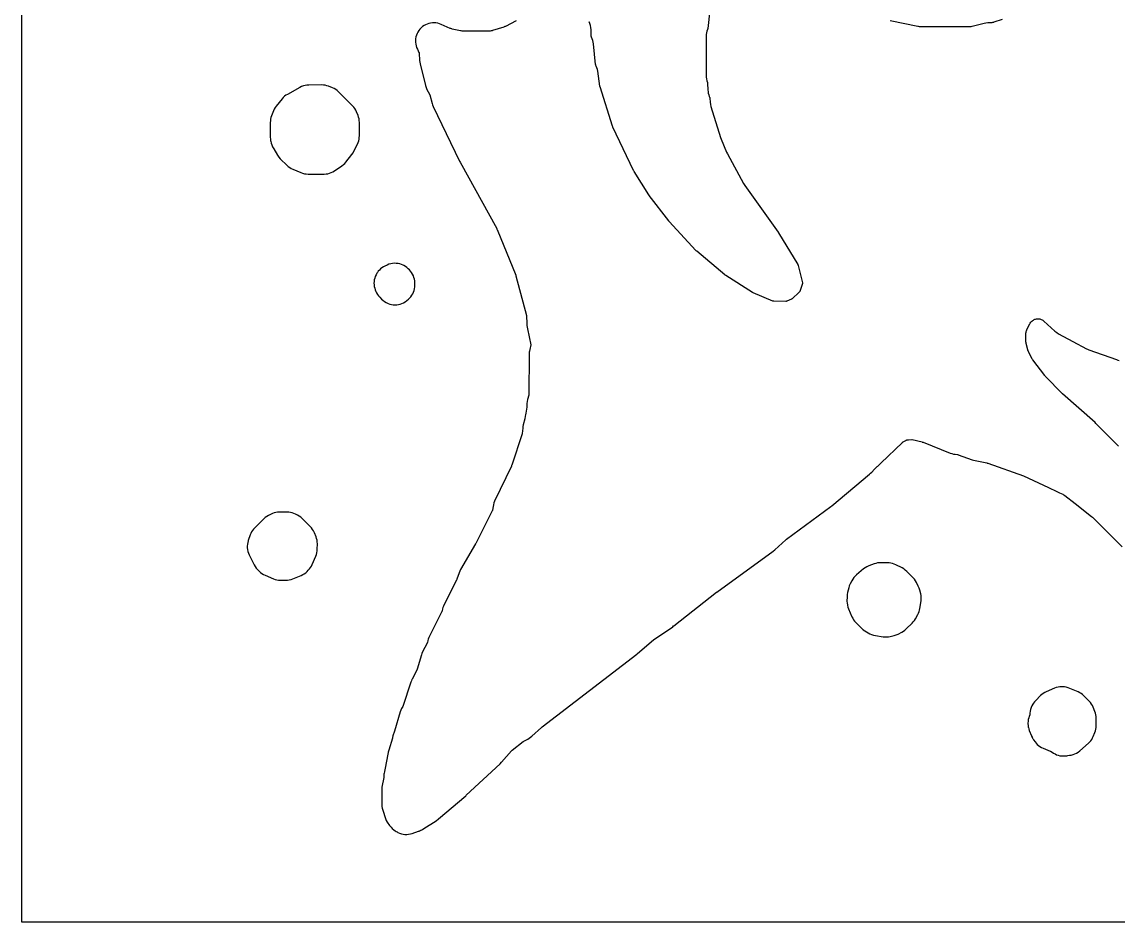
# Model space of a CAD drawing. Header units: millimetres. Extents: x 0 to 300, y 0 to 300.
# Drawn here: x 0 to 150.1, y 0 to 123.3 of the extents above; entities that cross this region are included whole.
import ezdxf

# ---------------------------------------------------------------- set-up
doc = ezdxf.new("R2010")
doc.units = ezdxf.units.MM
doc.layers.add('CUT', color=7, linetype='CONTINUOUS')

msp = doc.modelspace()

# ---------------------------------------------------------------- linework, layer by layer
at = {"layer": 'CUT'}
for points in [[(300, 299.9386), (300, 0.0614), (299.9971, 0.0029), (299.9386, 0), (0.0614, 0), (0.0029, 0.0029), (0, 0.0614), (0, 299.9386), (0.0029, 299.9971), (0.0614, 300), (299.9386, 300), (299.9971, 299.9971)], [(34.0675, 107.0108), (34.0734, 106.9886), (34.0762, 106.9712), (34.1447, 106.7185), (34.2311, 106.4553), (34.3393, 106.1812), (34.4791, 105.9217), (34.4823, 105.9165), (35.0252, 105.0369), (35.1938, 104.7966), (35.3894, 104.5777), (36.3084, 103.6634), (36.4859, 103.503), (36.6779, 103.3602), (36.8827, 103.2365), (37.0984, 103.133), (38.21, 102.6631), (38.4458, 102.5771), (38.6891, 102.5152), (38.9373, 102.478), (39.1881, 102.4659), (41.3985, 102.4701), (41.647, 102.483), (41.8929, 102.5205), (42.134, 102.5822), (42.3676, 102.6676), (42.5917, 102.7758), (42.8039, 102.9058), (43.8247, 103.6031), (44.0264, 103.7564), (44.2116, 103.9294), (44.3783, 104.1203), (45.2007, 105.1641), (45.3517, 105.3778), (45.4794, 105.6061), (45.9584, 106.578), (46.0501, 106.7879), (46.1223, 107.0054), (46.1742, 107.2285), (46.2055, 107.4554), (46.2159, 107.6843), (46.2151, 109.5469), (46.2033, 109.7885), (46.1682, 110.0279), (46.1101, 110.2628), (46.0295, 110.4909), (45.8176, 111.01), (45.7119, 111.2358), (45.5843, 111.4501), (45.4359, 111.6505), (45.2683, 111.8352), (43.3681, 113.7298), (43.179, 113.9001), (42.9735, 114.0503), (42.7539, 114.1788), (42.5223, 114.2843), (41.9904, 114.4946), (41.7662, 114.5712), (41.5357, 114.6262), (41.301, 114.6592), (41.0643, 114.6698), (39.2959, 114.6649), (39.043, 114.6514), (38.7928, 114.6124), (38.5478, 114.5482), (38.3106, 114.4596), (38.0835, 114.3475), (36.3667, 113.3884), (36.1641, 113.2622), (35.9745, 113.1173), (35.7996, 112.9549), (35.6409, 112.7766), (34.8414, 111.7865), (34.6919, 111.5808), (34.564, 111.3609), (34.4592, 111.1292), (34.1871, 110.4359), (34.1859, 110.4327), (34.1107, 110.2113), (34.0566, 109.9838), (34.0239, 109.7523), (34.013, 109.5188), (34.0135, 107.527), (34.0271, 107.2675)], [(51.5752, 84.6025), (51.8063, 84.6565), (52.0312, 84.7322), (52.2479, 84.8288), (52.2738, 84.8419), (52.5083, 84.9765), (52.7269, 85.1356), (52.927, 85.3174), (53.0856, 85.478), (53.249, 85.6606), (53.3938, 85.8583), (53.5186, 86.0693), (53.6221, 86.2915), (53.7033, 86.5227), (53.7615, 86.7608), (53.7961, 87.0034), (53.8068, 87.2483), (53.805, 87.579), (53.7916, 87.8243), (53.7542, 88.0672), (53.6931, 88.3052), (53.609, 88.536), (53.5026, 88.7575), (53.375, 88.9675), (53.2273, 89.1639), (53.0612, 89.3449), (52.9136, 89.4905), (52.7234, 89.66), (52.5169, 89.8092), (52.2963, 89.9367), (52.2294, 89.9709), (51.9984, 90.0747), (51.7582, 90.1546), (51.5111, 90.2097), (51.2597, 90.2396), (51.0065, 90.2439), (50.7543, 90.2226), (50.5054, 90.1759), (50.2626, 90.1042), (50.0283, 90.0084), (49.7093, 89.8586), (49.5052, 89.7511), (49.3119, 89.6251), (49.131, 89.482), (48.9641, 89.3227), (48.8126, 89.1487), (48.6778, 88.9616), (48.6231, 88.8776), (48.5023, 88.6717), (48.4018, 88.4553), (48.3224, 88.2302), (48.2648, 87.9986), (48.2295, 87.7625), (48.2169, 87.5242), (48.2271, 87.2857), (48.26, 87.0493), (48.3153, 86.8171), (48.3925, 86.5913), (48.4908, 86.3738), (48.5736, 86.2118), (48.7004, 85.992), (48.8489, 85.7862), (49.0174, 85.5965), (49.26, 85.3499), (49.4511, 85.1748), (49.6593, 85.0204), (49.8824, 84.8884), (49.9625, 84.8465), (50.1776, 84.7465), (50.4013, 84.6673), (50.6315, 84.6098), (50.8661, 84.5743), (51.103, 84.5612), (51.3401, 84.5706)], [(32.8773, 47.7478), (33.0817, 47.6221), (33.2972, 47.5165), (34.4345, 47.0256), (34.6695, 46.9379), (34.912, 46.8741), (35.1597, 46.835), (35.4101, 46.8209), (36.1207, 46.8166), (36.3737, 46.8279), (36.6242, 46.8647), (36.8697, 46.9267), (37.1078, 47.0132), (38.2598, 47.4993), (38.4739, 47.6018), (38.6773, 47.7242), (38.8681, 47.8653), (39.0447, 48.0239), (39.2222, 48.1992), (39.3846, 48.3758), (39.5294, 48.5672), (39.6551, 48.7716), (39.7607, 48.9871), (40.2516, 50.1245), (40.3393, 50.3594), (40.4031, 50.602), (40.4422, 50.8497), (40.4563, 51.1), (40.4608, 51.8349), (40.4506, 52.0763), (40.4171, 52.3156), (40.3607, 52.5505), (40.2819, 52.7788), (40.0563, 53.3428), (39.9497, 53.5743), (39.8201, 53.7937), (39.6688, 53.9988), (39.4974, 54.1874), (38.3925, 55.2856), (38.189, 55.4668), (37.967, 55.6249), (37.7291, 55.7578), (37.4481, 55.8954), (37.2394, 55.986), (37.0233, 56.0573), (36.8017, 56.1086), (36.5763, 56.1395), (36.3491, 56.1499), (35.2549, 56.1499), (35.0203, 56.1389), (34.7878, 56.1059), (34.5594, 56.0512), (34.3372, 55.9754), (34.123, 55.879), (33.7683, 55.6989), (33.5437, 55.5698), (33.3337, 55.4181), (33.1404, 55.2455), (31.8773, 53.9937), (31.7229, 53.8262), (31.5845, 53.6452), (31.4631, 53.4525), (31.3597, 53.2495), (31.2753, 53.0379), (31.0036, 52.2554), (31.0009, 52.2476), (30.931, 52.0081), (30.8852, 51.7629), (30.8642, 51.5143), (30.868, 51.2648), (30.8966, 51.017), (30.9499, 50.7732), (31.0271, 50.536), (31.1276, 50.3076), (31.8185, 48.929), (31.948, 48.7012), (32.1007, 48.4882), (32.2748, 48.2923), (32.2776, 48.2896), (32.5092, 48.055), (32.6859, 47.8926)], [(114.9716, 40.2603), (115.1611, 40.086), (115.1966, 40.0595), (115.2143, 40.0434), (115.4259, 39.8879), (115.6527, 39.7555), (116.1346, 39.5072), (116.3788, 39.3974), (116.6333, 39.3144), (116.8952, 39.2591), (116.9081, 39.2571), (117.9583, 39.0936), (118.2025, 39.0677), (118.4481, 39.066), (118.6927, 39.0883), (118.9338, 39.1346), (119.4502, 39.2601), (119.7288, 39.3454), (119.9956, 39.4624), (120.5115, 39.7257), (120.7273, 39.8497), (120.9297, 39.9945), (121.1166, 40.1587), (121.914, 40.9327), (122.084, 41.1152), (122.2351, 41.3136), (122.3656, 41.5262), (122.7024, 42.1415), (122.798, 42.3356), (122.8764, 42.5373), (122.9371, 42.745), (122.9797, 42.9571), (123.1403, 43.9886), (123.1662, 44.2328), (123.1679, 44.4784), (123.1455, 44.7229), (123.0993, 44.9641), (122.9737, 45.4804), (122.8885, 45.759), (122.7714, 46.0259), (122.5135, 46.5314), (122.3854, 46.7535), (122.2352, 46.9614), (122.0645, 47.1528), (121.1882, 48.0392), (120.9907, 48.2188), (120.7751, 48.3762), (120.5441, 48.5098), (119.6697, 48.9547), (119.4596, 49.0497), (119.2417, 49.1249), (119.0177, 49.1797), (118.7896, 49.2137), (118.5594, 49.2265), (117.6442, 49.235), (117.4102, 49.2263), (117.178, 49.1956), (116.9497, 49.1434), (116.7273, 49.0701), (115.9831, 48.7853), (115.7325, 48.6733), (115.4958, 48.5345), (115.2756, 48.3706), (114.2873, 47.5466), (114.1023, 47.3759), (113.9354, 47.1874), (113.7883, 46.983), (113.6625, 46.7649), (113.4333, 46.3169), (113.3178, 46.0551), (113.233, 45.7818), (113.0806, 45.1693), (113.079, 45.1628), (113.0245, 44.8705), (113.0052, 44.5737), (113.0016, 43.9469), (113.0131, 43.6928), (113.0504, 43.4411), (113.0534, 43.429), (113.0574, 43.4029), (113.1209, 43.1575), (113.2089, 42.9198), (113.6797, 41.8224), (113.7819, 41.612), (113.8943, 41.4268), (113.9033, 41.4119), (114.042, 41.2238), (114.1977, 41.0494)], [(137.8328, 26.7116), (137.8371, 26.6936), (137.8399, 26.6755), (137.894, 26.456), (137.9676, 26.2423), (138.2584, 25.5086), (138.2829, 25.4561), (138.3402, 25.326), (138.3672, 25.2762), (138.3866, 25.2347), (138.4094, 25.1982), (138.4377, 25.1459), (138.5416, 24.9868), (138.5469, 24.9783), (138.5497, 24.9743), (138.7566, 24.6842), (138.9019, 24.4994), (139.064, 24.329), (139.2413, 24.1746), (139.4324, 24.0376), (139.6355, 23.9191), (139.8489, 23.8203), (140.8449, 23.4144), (140.8612, 23.4073), (140.9274, 23.3731), (140.9427, 23.3638), (141.2852, 23.1448), (141.4907, 23.0268), (141.7064, 22.9288), (141.9305, 22.8516), (142.1608, 22.796), (142.3953, 22.7625), (142.632, 22.7513), (142.8687, 22.7625), (143.1033, 22.7962), (143.255, 22.8253), (143.2633, 22.8263), (143.4684, 22.8459), (143.7257, 22.8841), (143.9777, 22.9488), (144.2216, 23.0394), (144.4547, 23.1548), (144.6746, 23.2939), (144.8789, 23.455), (146.0641, 24.4945), (146.231, 24.6552), (146.3823, 24.8306), (146.5168, 25.0193), (146.6332, 25.2197), (146.7305, 25.43), (146.9433, 25.9516), (147.0236, 26.1794), (147.0815, 26.4138), (147.1165, 26.6527), (147.1284, 26.8938), (147.1291, 27.926), (147.1179, 28.1644), (147.084, 28.4007), (147.0277, 28.6327), (146.9496, 28.8582), (146.7221, 29.4255), (146.6165, 29.6548), (146.4882, 29.8722), (146.3387, 30.0756), (146.1695, 30.2629), (145.4339, 30.9985), (145.2597, 31.157), (145.0714, 31.2984), (144.8706, 31.4214), (144.6591, 31.5251), (143.5201, 32.018), (143.2836, 32.1065), (143.0395, 32.1706), (142.7901, 32.2098), (142.538, 32.2237), (142.4149, 32.2242), (142.1611, 32.2124), (141.9099, 32.1749), (141.6637, 32.1121), (141.4252, 32.0247), (140.2957, 31.5441), (140.0819, 31.4408), (139.8788, 31.3178), (139.6884, 31.176), (139.5122, 31.0168), (138.8577, 30.3664), (138.6884, 30.1803), (138.5387, 29.9781), (138.4579, 29.8567), (138.3222, 29.6271), (138.2118, 29.3845), (138.1278, 29.1314), (138.0713, 28.8709), (138.0428, 28.6058), (138.0334, 28.4312), (138.0317, 28.4095), (138.0242, 28.3648), (138.0118, 28.3212), (138.0042, 28.3008), (137.9755, 28.2307), (137.9721, 28.2224), (137.89, 27.9888), (137.8313, 27.7482), (137.7968, 27.503), (137.7866, 27.2557), (137.7874, 27.1648), (137.7998, 26.9371)]]:
    msp.add_lwpolyline(points, close=True, dxfattribs=at)
for points in [[(94.2146, 124.9067), (93.9231, 122.3988), (93.9206, 122.381), (93.9128, 122.3441), (93.9016, 122.3079), (93.8953, 122.2917), (93.8907, 122.2804), (93.8084, 122.0499), (93.749, 121.8124), (93.7132, 121.5703), (93.7012, 121.3258), (93.701, 115.9921), (93.7132, 115.7458), (93.7496, 115.5018), (93.8098, 115.2626), (93.8934, 115.0305), (93.8937, 115.0298), (93.9, 115.0134), (93.9111, 114.9784), (93.9156, 114.9424), (93.9166, 114.9247), (93.9498, 113.9799), (93.9676, 113.757), (94.0053, 113.5367), (94.0625, 113.3206), (94.1387, 113.1105), (94.1845, 113.0001), (94.1922, 112.9799), (94.2048, 112.9365), (94.2125, 112.892), (94.2144, 112.8704), (94.2486, 112.301), (94.2851, 112.0001), (94.3577, 111.7058), (95.6731, 107.4935), (95.7566, 107.2657), (96.5175, 105.4648), (96.6176, 105.2557), (98.8158, 101.1597), (98.9909, 100.8797), (103.5794, 94.5166), (103.6085, 94.4743), (103.6358, 94.4309), (106.2515, 90.0702), (106.261, 90.0535), (106.2782, 90.0171), (106.2917, 89.9793), (106.2969, 89.9607), (106.8938, 87.5717), (106.8978, 87.5534), (106.9036, 87.5149), (106.8945, 87.4772), (106.8887, 87.4593), (106.5227, 86.404), (106.5162, 86.3866), (106.5001, 86.3515), (106.4748, 86.3224), (106.4617, 86.3093), (105.4949, 85.3895), (105.4819, 85.3777), (105.453, 85.3548), (105.4208, 85.3376), (105.4045, 85.3303), (104.7529, 85.0553), (104.7346, 85.0481), (104.6954, 85.0361), (104.6546, 85.0321), (104.6349, 85.0317), (102.968, 85.0392), (102.9484, 85.0398), (102.9079, 85.044), (102.869, 85.0563), (102.8508, 85.0636), (100.1643, 86.219), (100.1598, 86.2211), (100.0943, 86.2549), (100.0795, 86.2637), (96.3886, 88.561), (96.3163, 88.6096), (96.2478, 88.6633), (92.4174, 91.8904), (92.3602, 91.9419), (92.3062, 91.9968), (88.6574, 95.962), (88.6197, 96.0049), (88.5841, 96.0496), (85.9211, 99.5531), (85.8913, 99.5941), (85.8632, 99.6362), (83.8343, 102.8256), (83.7963, 102.8896), (83.7623, 102.9559), (80.9472, 108.8748), (80.9138, 108.9516), (80.8859, 109.0305), (79.1879, 114.404), (79.1864, 114.4091), (79.1686, 114.485), (79.1655, 114.503), (78.8613, 116.5635), (78.815, 116.7987), (78.7464, 117.0284), (78.656, 117.2504), (78.604, 117.3627), (78.5955, 117.3823), (78.5813, 117.4245), (78.5718, 117.468), (78.5689, 117.4891), (78.2679, 120.3092), (78.233, 120.5364), (78.1774, 120.7596), (78.1015, 120.9766), (78.0078, 121.2097), (78.0017, 121.2257), (77.9913, 121.2599), (77.9871, 121.2951), (77.9862, 121.3124), (77.9565, 122.2437), (77.9314, 122.5256), (77.8747, 122.8029), (77.787, 123.072), (77.722, 123.2387), (77.7161, 123.2548), (77.7061, 123.2891), (77.7022, 123.3243)], [(67.7045, 123.4547), (66.2096, 122.6983), (66.1633, 122.6761), (66.145, 122.6677), (66.05, 122.6291), (66.0311, 122.6223), (65.9825, 122.6059), (64.4518, 122.1254), (64.3913, 122.1081), (64.3675, 122.1019), (64.2477, 122.0772), (64.126, 122.0647), (64.1014, 122.0634), (64.0385, 122.0617), (60.3684, 122.0544), (60.3004, 122.0561), (60.2738, 122.0575), (60.1387, 122.072), (60.1124, 122.0763), (60.0456, 122.0891), (58.948, 122.3296), (58.8877, 122.3444), (58.8642, 122.3508), (58.746, 122.3894), (58.7233, 122.398), (58.6658, 122.4217), (57.4116, 122.974), (57.1837, 123.0613), (56.9484, 123.126), (56.7078, 123.1674), (56.4644, 123.1852), (56.2204, 123.1792), (55.9782, 123.1494), (55.74, 123.0961), (55.5081, 123.0199), (55.2848, 122.9214), (55.0721, 122.8016), (54.8722, 122.6616), (54.6868, 122.5028), (54.5178, 122.3267), (54.3668, 122.1349), (54.2353, 121.9293), (54.1243, 121.7119), (54.0352, 121.4847), (53.9686, 121.2499), (53.9252, 121.0097), (53.9054, 120.7664), (53.9095, 120.5224), (53.9373, 120.2799), (53.9887, 120.0413), (54.0631, 119.8088), (54.1598, 119.5847), (54.3775, 119.141), (54.3856, 119.1232), (54.3999, 119.085), (54.4061, 119.0447), (54.4077, 119.0251), (54.4612, 118.0421), (54.4852, 117.8066), (54.5314, 117.5745), (55.27, 114.605), (55.3562, 114.3281), (55.4739, 114.063), (55.8026, 113.4252), (55.8112, 113.4074), (55.8415, 113.3306), (55.8473, 113.3117), (56.174, 112.1511), (56.2417, 111.945), (56.3271, 111.7456), (58.116, 108.0224), (59.9383, 104.2295), (60.0028, 104.1044), (65.03, 94.9933), (65.0628, 94.9296), (65.0918, 94.864), (67.6373, 88.6033), (67.6466, 88.5783), (67.6577, 88.541), (69.097, 83.0812), (69.1018, 83.0606), (69.115, 82.9731), (69.1165, 82.952), (69.1521, 82.0998), (69.1681, 81.7177), (69.1684, 81.7088), (69.1876, 81.4875), (69.2263, 81.2687), (69.7152, 79.0777), (69.7116, 79.0607), (69.5651, 78.4481), (69.5643, 78.4453), (69.5111, 78.2239), (69.4898, 78.0776), (69.48, 78.0233), (69.4785, 78.0003), (69.4783, 77.9985), (69.4776, 77.9856), (69.4617, 77.7402), (69.4194, 72.2493), (69.4193, 72.2479), (69.4136, 72.2167), (69.4079, 72.1929), (69.2479, 71.5989), (69.1896, 71.3196), (69.1635, 71.0355), (69.1466, 70.5476), (69.006, 69.7119), (68.9701, 69.4983), (68.9394, 69.3161), (68.8782, 68.9521), (68.6604, 68.1328), (68.6101, 67.8995), (68.5823, 67.6624), (68.5333, 66.9516), (68.5328, 66.9462), (68.5255, 66.8976), (68.5235, 66.8912), (67.098, 62.6065), (67.0721, 62.5359), (67.0419, 62.4672), (64.7392, 57.6371), (64.6451, 57.4121), (64.5733, 57.179), (64.5247, 56.94), (64.4494, 56.4486), (64.4458, 56.4286), (64.435, 56.3875), (64.42, 56.3477), (64.4114, 56.3293), (62.1777, 51.8731), (62.1594, 51.8381), (62.14, 51.8037), (60.0759, 48.2773), (59.9606, 48.0556), (59.8681, 47.8236), (59.5854, 46.9974), (59.555, 46.9179), (59.5192, 46.8407), (57.8189, 43.4916), (57.7312, 43.299), (57.66, 43.0996), (57.606, 42.8949), (57.5508, 42.6426), (57.5495, 42.6373), (57.5345, 42.5882), (57.5247, 42.564), (57.5142, 42.542), (55.8009, 39.1672), (55.7131, 38.9746), (55.642, 38.7752), (55.588, 38.5705), (55.533, 38.3196), (55.529, 38.3031), (55.5184, 38.269), (55.5047, 38.2359), (55.4975, 38.221), (54.8789, 37.0238), (54.7815, 36.8117), (54.7044, 36.5915), (54.117, 34.6241), (54.1114, 34.6069), (54.0833, 34.5369), (54.0754, 34.5207), (53.4301, 33.2632), (53.4171, 33.2378), (53.3366, 33.0651), (53.2696, 32.8868), (52.1557, 29.5444), (51.9982, 29.2423), (51.8989, 29.0276), (51.8203, 28.8044), (51.0261, 26.1548), (50.8199, 25.5362), (50.7466, 25.2669), (50.7322, 25.1745), (50.2413, 23.5367), (50.2386, 23.5277), (50.1747, 23.2616), (50.1619, 23.2234), (50.1071, 22.9829), (49.7687, 21.0658), (49.6497, 20.6241), (49.5931, 20.3562), (49.5925, 20.3504), (49.5852, 20.3157), (49.5588, 20.0489), (49.5484, 19.8175), (49.3101, 18.4675), (49.2802, 18.2355), (49.2722, 18.0018), (49.2837, 17.0775), (49.2818, 16.2969), (49.2974, 16.0119), (49.3006, 15.9932), (49.3017, 15.9698), (49.3055, 15.9424), (49.3123, 15.8368), (49.3544, 15.5848), (49.4221, 15.3385), (49.7999, 14.1953), (49.9054, 13.9284), (50.0409, 13.6754), (50.111, 13.5608), (50.2413, 13.3683), (50.3429, 13.2449), (50.387, 13.1838), (50.5655, 12.9851), (50.7313, 12.8193), (50.9273, 12.643), (51.1407, 12.4883), (51.2514, 12.4247), (51.3815, 12.3488), (51.5064, 12.2849), (51.7332, 12.1828), (51.969, 12.1037), (52.2115, 12.0484), (52.4583, 12.0175), (52.7069, 12.0113), (52.9549, 12.0298), (53.1999, 12.0728), (53.4393, 12.14), (53.4401, 12.1403), (53.4421, 12.1408), (54.3276, 12.4373), (54.4145, 12.4724), (54.5156, 12.5103), (54.5578, 12.5303), (54.6087, 12.5508), (54.6526, 12.5751), (54.7031, 12.599), (54.8592, 12.6893), (54.8739, 12.6975), (54.8807, 12.7018), (54.8826, 12.7029), (55.0477, 12.8078), (56.7128, 13.8651), (56.7234, 13.8729), (56.7291, 13.8765), (56.7862, 13.9187), (56.7886, 13.9205), (57.0104, 14.0843), (57.0147, 14.088), (57.0651, 14.1253), (60.7858, 17.3044), (60.8637, 17.3737), (60.8645, 17.3745), (60.8648, 17.3748), (65.5075, 21.6891), (65.7005, 21.8896), (67.0692, 23.4798), (67.0819, 23.4939), (67.1392, 23.5487), (67.1538, 23.5608), (68.6562, 24.7428), (68.671, 24.7539), (68.7361, 24.7959), (68.7524, 24.8048), (69.2794, 25.0776), (69.469, 25.1865), (69.6483, 25.3115), (69.816, 25.4517), (71.1568, 26.6761), (71.1957, 26.7101), (71.2359, 26.7423), (84.2241, 36.7227), (84.3217, 36.8017), (86.5224, 38.6759), (89.1306, 40.4643), (89.2622, 40.5611), (89.2897, 40.5827), (95.1419, 45.1851), (95.1549, 45.195), (95.1836, 45.2164), (102.8923, 50.7992), (103.1072, 50.9738), (104.6352, 52.3623), (104.6812, 52.402), (104.7291, 52.4394), (110.7811, 56.9227), (110.7927, 56.9313), (110.9123, 57.0258), (116.0739, 61.3608), (116.2009, 61.4751), (116.219, 61.4925), (116.2383, 61.5088), (116.3869, 61.6444), (116.7701, 62.0237), (117.1464, 62.3863), (117.2328, 62.4606), (117.3846, 62.6024), (117.6425, 62.8644), (120.6, 65.7147), (120.6127, 65.7264), (120.641, 65.7492), (120.6713, 65.7695), (120.6859, 65.7779), (121.1568, 66.0359), (121.1724, 66.044), (121.1899, 66.0516), (121.2262, 66.0583), (121.2474, 66.0604), (121.4327, 66.074), (121.8721, 66.0967), (121.8898, 66.0944), (121.9092, 66.0904), (123.2924, 65.7657), (123.3155, 65.759), (123.3469, 65.7493), (123.4117, 65.7258), (127.1213, 64.246), (127.3427, 64.1695), (127.5704, 64.114), (127.8023, 64.0801), (128.1406, 64.0468), (128.1571, 64.0448), (128.1915, 64.0384), (128.2253, 64.0291), (128.2407, 64.0238), (130.1382, 63.322), (130.3353, 63.2583), (130.537, 63.2111), (132.1486, 62.9037), (132.2219, 62.8872), (132.2347, 62.8838), (132.242, 62.8816), (132.2501, 62.8792), (132.2642, 62.875), (132.2809, 62.8701), (137.1937, 61.1481), (140.6102, 59.5218), (141.7311, 58.9883), (142.1153, 58.8054), (142.5498, 58.5986), (142.6699, 58.5384), (142.6764, 58.535), (142.705, 58.518), (142.7203, 58.5084), (142.7299, 58.5018), (142.8323, 58.4278), (144.2517, 57.3445), (146.4971, 55.574), (146.6087, 55.4789), (150.679, 51.3948)], [(134.2761, 123.6337), (133.114, 123.2641), (133.0631, 123.2491), (133.043, 123.2436), (132.9424, 123.2208), (132.8402, 123.2066), (132.8195, 123.2046), (132.7666, 123.2007), (132.2781, 123.1747), (132.0385, 123.1503), (131.8023, 123.103), (130.1517, 122.6887), (130.1016, 122.6772), (130.0819, 122.6731), (129.9831, 122.6568), (129.8834, 122.6487), (129.8633, 122.6479), (129.8119, 122.6469), (123.0195, 122.6545), (122.9555, 122.6562), (122.9305, 122.6575), (122.8034, 122.6707), (122.7787, 122.6746), (122.7157, 122.686), (118.9134, 123.4802)], [(150.1932, 65.1823), (147.0953, 68.306), (146.9773, 68.4176), (142.5347, 72.3501), (142.502, 72.3802), (142.4733, 72.4075), (142.4416, 72.4387), (140.2383, 74.6879), (140.1857, 74.7451), (140.1404, 74.7976), (140.0914, 74.8579), (138.4546, 77.0083), (138.4206, 77.0552), (138.4077, 77.0739), (138.3463, 77.1723), (138.3352, 77.192), (138.308, 77.2433), (137.8788, 78.0989), (137.8494, 78.1618), (137.8386, 78.1866), (137.7906, 78.3166), (137.7826, 78.3425), (137.7641, 78.4093), (137.5553, 79.2515), (137.5393, 79.3258), (137.5339, 79.355), (137.5155, 79.5057), (137.5137, 79.5353), (137.5114, 79.6113), (137.5118, 80.6051), (137.5131, 80.6623), (137.5141, 80.6846), (137.5243, 80.7954), (137.5441, 80.9018), (137.5734, 81.0058), (137.6133, 81.1097), (137.6223, 81.1302), (137.6464, 81.1821), (137.9857, 81.8699), (138.0165, 81.9283), (138.0291, 81.9509), (138.0977, 82.0593), (138.1774, 82.16), (138.1945, 82.1793), (138.2395, 82.2277), (138.2839, 82.273), (138.3268, 82.3147), (138.3439, 82.3306), (138.4328, 82.4055), (138.5258, 82.4697), (138.6245, 82.5246), (138.728, 82.5699), (138.8353, 82.6051), (138.9456, 82.6299), (139.0576, 82.6441), (139.1705, 82.6475), (139.2833, 82.64), (139.3948, 82.6219), (139.504, 82.5931), (139.61, 82.5541), (139.7118, 82.5051), (139.8085, 82.4466), (139.9017, 82.3772), (139.9198, 82.3623), (139.965, 82.3233), (141.4846, 80.9478), (141.72, 80.7592), (141.9764, 80.6004), (143.9344, 79.5453), (145.7929, 78.5438), (145.9641, 78.4598), (146.1412, 78.3891), (149.9217, 77.0447), (150.1044, 76.9875), (150.291, 76.9445)]]:
    msp.add_lwpolyline(points, dxfattribs=at)

doc.saveas('drawing.dxf')
